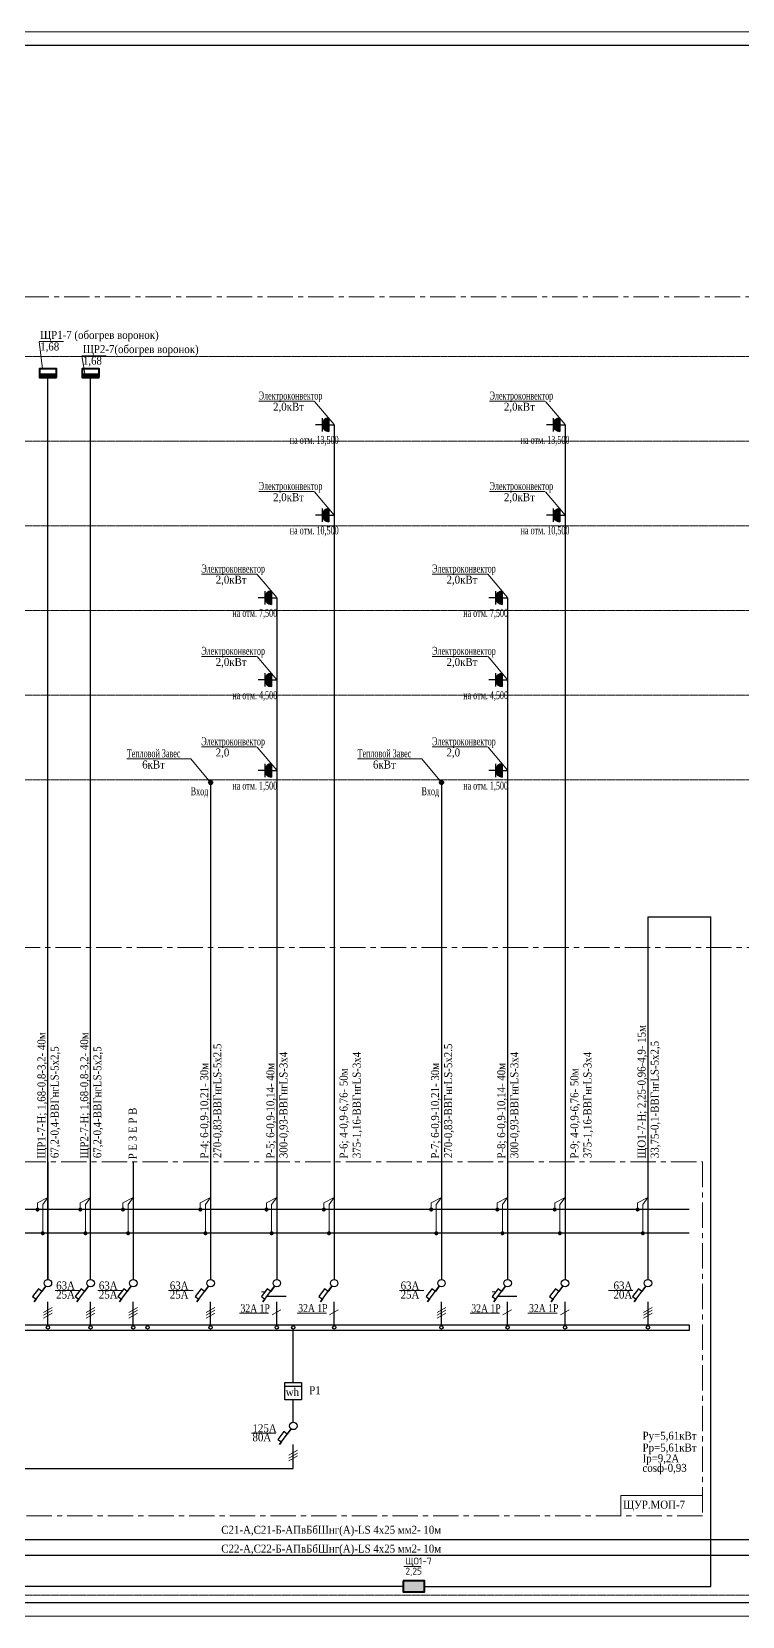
# Model space of a CAD drawing. Header units: millimetres. Extents: x 238368 to 12576735, y -3287118 to 3545602.
# Drawn here: x 5323452 to 5350084, y -2015377 to -1955977 of the extents above; entities that cross this region are included whole.
import ezdxf

# ---------------------------------------------------------------- set-up
doc = ezdxf.new("R2010")
doc.units = ezdxf.units.MM
for name, pattern in [('ACAD_ISO04W100', [30, 24, -3, 0, -3]), ('CENTER', [50.8, 31.75, -6.35, 6.35, -6.35]), ('CENTER2', [28.575, 19.05, -3.175, 3.175, -3.175]), ('CONTI', [0])]:
    doc.linetypes.add(name, pattern=pattern)
doc.layers.get('0').update_dxf_attribs({"lineweight": 13})
for name, color, linetype, lineweight in [('Text standart (rus)', 7, 'Continuous', 13), ('ЭЛ', 7, 'Continuous', 30), ('ЭЛ.ос', 7, 'Continuous', 30)]:
    doc.layers.add(name, color=color, linetype=linetype, lineweight=lineweight)
doc.layers.add('Рамка', color=250, linetype='CONTI')
doc.styles.get("Standard").update_dxf_attribs({"font": 'isocpeur.ttf', "width": 0.8})
doc.styles.add('TNRC', font='times.ttf')

# ---------------------------------------------------------------- blocks, each defined once
blk = doc.blocks.new('ЩС')
at = {"layer": 'ЭЛ', "lineweight": 25, "ltscale": 0.75}
blk.add_hatch(color=0, dxfattribs=at).paths.add_polyline_path([(160, 84), (160, 0), (-160, 0), (-160, 84)])
at = {"layer": 'ЭЛ', "color": 0, "lineweight": 40, "ltscale": 0.75}
blk.add_lwpolyline([(-160, 84), (-160, -84), (160, -84), (160, 84)], close=True, dxfattribs=at)
blk = doc.blocks.new('krug')
at = {"layer": 'ЭЛ', "const_width": 75}
blk.add_lwpolyline([(-37.5, 0, 1), (37.5, 0, 1)], format="xyb", close=True, dxfattribs=at)
blk = doc.blocks.new('розетка открытой уст')
at = {"layer": 'ЭЛ', "lineweight": 15}
blk.add_hatch(color=256, dxfattribs=at).paths.add_polyline_path([(-310, -10356, 1), (-310, -9856)])
at = {"layer": 'Defpoints'}
blk.add_line((-410, -10106), (-510, -10106), dxfattribs=at)
at = {"layer": 'ЭЛ', "lineweight": 30}
for p, q in [((-310, -10356), (-310, -9856)), ((-60, -10356), (-60, -9856)), ((-310, -10106), (-410, -10106)), ((-60, -10106), (190, -10106))]:
    blk.add_line(p, q, dxfattribs=at)
blk.add_arc((-310, -10106), 250, 270, 90, dxfattribs=at)

msp = doc.modelspace()

# ---------------------------------------------------------------- hatches: boundary and pattern name
for points in [[(5330233, -1984120, 1), (5330083, -1984120, 1)], [(5338884, -1984120, 1), (5338734, -1984120, 1)]]:
    msp.add_hatch(color=256).paths.add_polyline_path(points)
at = {"layer": 'ЭЛ', "lineweight": 25, "ltscale": 0.75}
msp.add_hatch(color=0, dxfattribs=at).paths.add_polyline_path([(5338179, -2014047), (5338179, -2014466), (5337379, -2014466), (5337379, -2014047)])

# ---------------------------------------------------------------- linework, layer by layer
at = {"color": 3, "lineweight": 30}
for centre in [(5330158, -1984122), (5338809, -1984122)]:
    msp.add_circle(centre, 76.6, dxfattribs=at)
at = {"layer": 'Text standart (rus)'}
for p, q in [((5331962, -1969823), (5334034, -1969823)), ((5334057, -1969834), (5334789, -1970705)), ((5340613, -1969823), (5342685, -1969823)), ((5342708, -1969834), (5343440, -1970705)), ((5331962, -1973214), (5334034, -1973214)), ((5334057, -1973225), (5334789, -1974096)), ((5340613, -1973214), (5342685, -1973214)), ((5342708, -1973225), (5343440, -1974096)), ((5329811, -1976308), (5331883, -1976308)), ((5331906, -1976319), (5332638, -1977190)), ((5338461, -1976308), (5340533, -1976308)), ((5340556, -1976319), (5341289, -1977190)), ((5329811, -1979393), (5331883, -1979393)), ((5331906, -1979403), (5332638, -1980274)), ((5338461, -1979393), (5340533, -1979393)), ((5340556, -1979403), (5341289, -1980274)), ((5327015, -1983236), (5329417, -1983236)), ((5329417, -1983236), (5330158, -1984117)), ((5329811, -1982783), (5331883, -1982783)), ((5331906, -1982794), (5332638, -1983665)), ((5335666, -1983236), (5338068, -1983236)), ((5338068, -1983236), (5338809, -1984117)), ((5338461, -1982783), (5340533, -1982783)), ((5340556, -1982794), (5341289, -1983665))]:
    msp.add_line(p, q, dxfattribs=at)
msp.add_lwpolyline([(5403170, -1955977), (5403170, -2015377), (5284270, -2015377), (5284270, -1955977)], close=True, dxfattribs=at)
for points in [[(5324644, -1967595), (5323736, -1967595), (5323863, -1968610)], [(5326244, -1968128), (5325336, -1968128), (5325463, -1968935)], [(5337400, -2013516), (5338030, -2013516), (5338030, -2013516)]]:
    msp.add_lwpolyline(points, dxfattribs=at)
for centre in [(5331883, -1976338), (5340533, -1976338)]:
    msp.add_arc(centre, 30, 40.05599, 90, dxfattribs=at)
at = {"layer": 'Рамка'}
msp.add_lwpolyline([(5402670, -1956477), (5402670, -2014877), (5286270, -2014877), (5286270, -1956477)], close=True, dxfattribs=at)
at = {"layer": 'ЭЛ', "linetype": 'ACAD_ISO04W100', "lineweight": 13, "ltscale": 0.5}
for p, q in [((5293455, -1968154), (5358601, -1968154)), ((5293455, -1971328), (5358601, -1971328)), ((5293455, -1974502), (5358601, -1974502)), ((5293455, -1977675), (5358601, -1977675)), ((5293455, -1980849), (5358601, -1980849)), ((5293455, -1984023), (5358601, -1984023)), ((5293455, -2014583), (5372716, -2014583))]:
    msp.add_line(p, q, dxfattribs=at)
at = {"layer": 'ЭЛ'}
msp.add_line((5346549, -1989155), (5348901, -1989155), dxfattribs=at)
at = {"layer": 'ЭЛ', "color": 7, "ltscale": 0.5}
for p, q in [((5332276, -2003379), (5332713, -2003379)), ((5332276, -2003379), (5332985, -2003379)), ((5340927, -2003379), (5341364, -2003379)), ((5340927, -2003379), (5341636, -2003379))]:
    msp.add_line(p, q, dxfattribs=at)
at = {"layer": 'ЭЛ', "color": 1, "linetype": 'CENTER', "lineweight": 13, "ltscale": 30}
for points in [[(5289619, -1965916), (5369492, -1965916), (5369492, -1990311), (5289619, -1990311)], [(5321504, -1998344), (5348594, -1998344), (5348594, -2011609), (5321504, -2011609)]]:
    msp.add_lwpolyline(points, close=True, dxfattribs=at)
at = {"layer": 'ЭЛ'}
for points in [[(5338179, -2014257), (5348901, -2014257), (5348901, -1989155)], [(5337379, -2014256), (5321214, -2014256), (5321214, -1991840)]]:
    msp.add_lwpolyline(points, dxfattribs=at)
at = {"layer": 'ЭЛ', "lineweight": 13, "ltscale": 10}
for points in [[(5332211, -2003216), (5332063, -2003216)], [(5340862, -2003216), (5340714, -2003216)]]:
    msp.add_lwpolyline(points, dxfattribs=at)
at = {"layer": 'ЭЛ', "color": 0, "lineweight": 40, "ltscale": 0.75}
msp.add_lwpolyline([(5337379, -2014047), (5337379, -2014466), (5338179, -2014466), (5338179, -2014047)], close=True, dxfattribs=at)
at = {"layer": 'ЭЛ.ос'}
for p, q in [((5334789, -1970710), (5334789, -2002750)), ((5343440, -1970710), (5343440, -2002750)), ((5332638, -1977194), (5332638, -2002750)), ((5341289, -1977194), (5341289, -2002750)), ((5330158, -1984122), (5330158, -2002750)), ((5338809, -1984122), (5338809, -2002750)), ((5346549, -1989155), (5346549, -2002750)), ((5324060, -1998344), (5324060, -2002750)), ((5327260, -1998344), (5327260, -2002750)), ((5332945, -2006748), (5333570, -2006748)), ((5306750, -2012499), (5356575, -2012499))]:
    msp.add_line(p, q, dxfattribs=at)
at = {"layer": 'ЭЛ.ос', "lineweight": 13}
for p, q in [((5324326, -2003165), (5325240, -2003165)), ((5325926, -2003165), (5326840, -2003165)), ((5328585, -2003165), (5329499, -2003165)), ((5337236, -2003165), (5338150, -2003165)), ((5345068, -2003165), (5345982, -2003165)), ((5324223, -2003799), (5323897, -2003987)), ((5324223, -2003907), (5323897, -2004095)), ((5324223, -2004016), (5323897, -2004203)), ((5325823, -2003799), (5325497, -2003987)), ((5325823, -2003907), (5325497, -2004095)), ((5325823, -2004016), (5325497, -2004203)), ((5327423, -2003799), (5327097, -2003987)), ((5327423, -2003907), (5327097, -2004095)), ((5327423, -2004016), (5327097, -2004203)), ((5330321, -2003799), (5329996, -2003987)), ((5330321, -2003907), (5329996, -2004095)), ((5330321, -2004016), (5329996, -2004203)), ((5331235, -2004020), (5332330, -2004020)), ((5332788, -2003883), (5332462, -2004071)), ((5333399, -2004013), (5334495, -2004013)), ((5334939, -2003883), (5334614, -2004071)), ((5338972, -2003799), (5338647, -2003987)), ((5338972, -2003907), (5338647, -2004095)), ((5338972, -2004016), (5338647, -2004203)), ((5339886, -2004020), (5340981, -2004020)), ((5341438, -2003883), (5341113, -2004071)), ((5342050, -2004013), (5343146, -2004013)), ((5343590, -2003883), (5343265, -2004071)), ((5346712, -2003799), (5346386, -2003987)), ((5346712, -2003907), (5346386, -2004095)), ((5346712, -2004016), (5346386, -2004203)), ((5331684, -2008516), (5332598, -2008516)), ((5333420, -2009151), (5333095, -2009339)), ((5333420, -2009259), (5333095, -2009447)), ((5333420, -2009367), (5333095, -2009555))]:
    msp.add_line(p, q, dxfattribs=at)
at = {"layer": 'ЭЛ.ос', "color": 1, "linetype": 'CENTER2', "lineweight": 13, "ltscale": 0.3}
msp.add_line((5345536, -2010853), (5345536, -2011609), dxfattribs=at)
at = {"layer": 'ЭЛ.ос'}
for points in [[(5324060, -2002750), (5324060, -1968946)], [(5325660, -2002750), (5325660, -1968946)], [(5321959, -1991715), (5321960, -2009841), (5333257, -2009841), (5333257, -2008941)], [(5324060, -2004487), (5324060, -2003590)], [(5325660, -2004487), (5325660, -2003590)], [(5327260, -2004487), (5327260, -2003590)], [(5330158, -2004487), (5330158, -2003590)], [(5332638, -2004487), (5332638, -2003590)], [(5334789, -2004487), (5334789, -2003590)], [(5338809, -2004487), (5338809, -2003590)], [(5341289, -2004487), (5341289, -2003590)], [(5343440, -2004487), (5343440, -2003590)], [(5346549, -2003590), (5346549, -2004487)], [(5333257, -2006616), (5333257, -2004612)], [(5333257, -2008101), (5333257, -2007268)], [(5308949, -2012649), (5308949, -2013086), (5359923, -2013086), (5359923, -2011634)]]:
    msp.add_lwpolyline(points, dxfattribs=at)
at = {"layer": 'ЭЛ.ос', "lineweight": 13}
for points in [[(5323867, -2001019), (5323867, -1999943), (5324060, -1999681), (5323673, -1999873), (5323673, -2000130)], [(5325467, -2001019), (5325467, -1999943), (5325660, -1999681), (5325273, -1999873), (5325273, -2000130)], [(5327067, -2001019), (5327067, -1999943), (5327260, -1999681), (5326873, -1999873), (5326873, -2000130)], [(5329965, -2001019), (5329965, -1999943), (5330158, -1999681), (5329772, -1999873), (5329772, -2000130)], [(5332444, -2001019), (5332444, -1999943), (5332638, -1999681), (5332251, -1999873), (5332251, -2000130)], [(5334596, -2001019), (5334596, -1999943), (5334789, -1999681), (5334403, -1999873), (5334403, -2000130)], [(5338616, -2001019), (5338616, -1999943), (5338809, -1999681), (5338423, -1999873), (5338423, -2000130)], [(5341095, -2001019), (5341095, -1999943), (5341289, -1999681), (5340902, -1999873), (5340902, -2000130)], [(5343247, -2001019), (5343247, -1999943), (5343440, -1999681), (5343053, -1999873), (5343053, -2000130)], [(5346356, -2001019), (5346356, -1999943), (5346549, -1999681), (5346162, -1999873), (5346162, -2000130)]]:
    msp.add_lwpolyline(points, dxfattribs=at)
at = {"layer": 'ЭЛ.ос', "lineweight": -2}
for points in [[(5348088, -2000130), (5322518, -2000130)], [(5348088, -2001019), (5322518, -2001019)]]:
    msp.add_lwpolyline(points, dxfattribs=at)
at = {"layer": 'ЭЛ.ос', "lineweight": 13, "const_width": 75}
for points in [[(5323711, -2000130, 1), (5323636, -2000130, 1)], [(5325311, -2000130, 1), (5325236, -2000130, 1)], [(5326911, -2000130, 1), (5326836, -2000130, 1)], [(5329809, -2000130, 1), (5329734, -2000130, 1)], [(5332289, -2000130, 1), (5332214, -2000130, 1)], [(5334440, -2000130, 1), (5334365, -2000130, 1)], [(5338460, -2000130, 1), (5338385, -2000130, 1)], [(5340939, -2000130, 1), (5340864, -2000130, 1)], [(5343091, -2000130, 1), (5343016, -2000130, 1)], [(5346200, -2000130, 1), (5346125, -2000130, 1)], [(5323904, -2001019, 1), (5323829, -2001019, 1)], [(5325504, -2001019, 1), (5325429, -2001019, 1)], [(5327104, -2001019, 1), (5327029, -2001019, 1)], [(5330003, -2001019, 1), (5329928, -2001019, 1)], [(5332482, -2001019, 1), (5332407, -2001019, 1)], [(5334633, -2001019, 1), (5334558, -2001019, 1)], [(5338653, -2001019, 1), (5338578, -2001019, 1)], [(5341133, -2001019, 1), (5341058, -2001019, 1)], [(5343284, -2001019, 1), (5343209, -2001019, 1)], [(5346393, -2001019, 1), (5346318, -2001019, 1)]]:
    msp.add_lwpolyline(points, format="xyb", dxfattribs=at)
at = {"layer": 'ЭЛ.ос', "color": 7, "ltscale": 10}
for points in [[(5323977, -2003003), (5323834, -2003196), (5323702, -2003098), (5323483, -2003393), (5323615, -2003490), (5323541, -2003590)], [(5323541, -2003590), (5323977, -2003003)], [(5325577, -2003003), (5325434, -2003196), (5325302, -2003098), (5325083, -2003393), (5325215, -2003490), (5325141, -2003590)], [(5325141, -2003590), (5325577, -2003003)], [(5327177, -2003003), (5327034, -2003196), (5326902, -2003098), (5326683, -2003393), (5326815, -2003490), (5326741, -2003590)], [(5326741, -2003590), (5327177, -2003003)], [(5330075, -2003003), (5329933, -2003196), (5329800, -2003098), (5329582, -2003393), (5329714, -2003490), (5329640, -2003590)], [(5329640, -2003590), (5330075, -2003003)], [(5332554, -2003003), (5332412, -2003196), (5332280, -2003098), (5332061, -2003393), (5332193, -2003490), (5332119, -2003590)], [(5332119, -2003590), (5332554, -2003003)], [(5334706, -2003003), (5334564, -2003196), (5334431, -2003098), (5334213, -2003393), (5334345, -2003490), (5334271, -2003590)], [(5334271, -2003590), (5334706, -2003003)], [(5338726, -2003003), (5338584, -2003196), (5338451, -2003098), (5338233, -2003393), (5338365, -2003490), (5338291, -2003590)], [(5338291, -2003590), (5338726, -2003003)], [(5341205, -2003003), (5341063, -2003196), (5340930, -2003098), (5340712, -2003393), (5340844, -2003490), (5340770, -2003590)], [(5340770, -2003590), (5341205, -2003003)], [(5343357, -2003003), (5343214, -2003196), (5343082, -2003098), (5342864, -2003393), (5342995, -2003490), (5342922, -2003590)], [(5342922, -2003590), (5343357, -2003003)], [(5346466, -2003003), (5346323, -2003196), (5346191, -2003098), (5345972, -2003393), (5346104, -2003490), (5346030, -2003590)], [(5346030, -2003590), (5346466, -2003003)], [(5333174, -2008354), (5333032, -2008547), (5332899, -2008449), (5332681, -2008744), (5332813, -2008842), (5332739, -2008941)], [(5332739, -2008941), (5333174, -2008354)]]:
    msp.add_lwpolyline(points, dxfattribs=at)
at = {"layer": 'ЭЛ.ос', "lineweight": -2}
msp.add_lwpolyline([(5322339, -2004446), (5348088, -2004446), (5348088, -2004667), (5322339, -2004667)], close=True, dxfattribs=at)
at = {"layer": 'ЭЛ.ос'}
msp.add_lwpolyline([(5332945, -2006616), (5333570, -2006616), (5333570, -2007268), (5332945, -2007268)], close=True, dxfattribs=at)
at = {"layer": 'ЭЛ.ос', "color": 1, "linetype": 'CENTER2', "lineweight": 13, "ltscale": 0.3}
msp.add_lwpolyline([(5348594, -2010853), (5345536, -2010853)], dxfattribs=at)
at = {"layer": 'ЭЛ.ос', "color": 7, "ltscale": 0.5}
for centre in [(5324060, -2002890), (5325660, -2002890), (5327260, -2002890), (5330158, -2002890), (5332638, -2002890), (5334789, -2002890), (5338809, -2002890), (5341289, -2002890), (5343440, -2002890), (5346549, -2002890), (5333257, -2008241)]:
    msp.add_circle(centre, 140, dxfattribs=at)
at = {"layer": 'ЭЛ.ос', "lineweight": -2}
for centre in [(5324060, -2004549), (5325660, -2004549), (5327260, -2004549), (5327793, -2004549), (5330158, -2004549), (5332638, -2004549), (5333257, -2004549), (5334789, -2004549), (5338809, -2004549), (5341289, -2004549), (5343440, -2004549), (5346549, -2004549)]:
    msp.add_circle(centre, 62.4, dxfattribs=at)

# ---------------------------------------------------------------- block references
at = {"layer": 'ЭЛ', "xscale": 2, "yscale": 2, "zscale": 2, "rotation": 180}
for p in [(5324060, -1968778), (5325660, -1968778)]:
    msp.add_blockref('ЩС', p, dxfattribs=at)
at = {"layer": 'ЭЛ'}
for name, p, rotation in [('розетка открытой уст', (5334279, -1980816), 180), ('розетка открытой уст', (5342930, -1980816), 180), ('розетка открытой уст', (5334279, -1984207), 180), ('розетка открытой уст', (5342930, -1984207), 180), ('розетка открытой уст', (5332128, -1987300), 180), ('розетка открытой уст', (5340779, -1987300), 180), ('розетка открытой уст', (5332128, -1990385), 180), ('розетка открытой уст', (5340779, -1990385), 180), ('розетка открытой уст', (5332128, -1993776), 180), ('розетка открытой уст', (5340779, -1993776), 180), ('krug', (5323673, -2000130), 270), ('krug', (5325273, -2000130), 270), ('krug', (5326873, -2000130), 270), ('krug', (5329772, -2000130), 270), ('krug', (5332251, -2000130), 270), ('krug', (5334403, -2000130), 270), ('krug', (5338423, -2000130), 270), ('krug', (5340902, -2000130), 270), ('krug', (5343053, -2000130), 270), ('krug', (5346162, -2000130), 270), ('krug', (5323867, -2001019), 270), ('krug', (5325467, -2001019), 270), ('krug', (5327067, -2001019), 270), ('krug', (5329965, -2001019), 270), ('krug', (5332444, -2001019), 270), ('krug', (5334596, -2001019), 270), ('krug', (5338616, -2001019), 270), ('krug', (5341095, -2001019), 270), ('krug', (5343247, -2001019), 270), ('krug', (5346356, -2001019), 270)]:
    msp.add_blockref(name, p, dxfattribs=dict(at, rotation=rotation))

# ---------------------------------------------------------------- texts
at = {"lineweight": 15, "style": 'TNRC'}
for s, width, p in [('ЩР1-7 (обогрев воронок)', 0.9, (5323770, -1967493)), ('1,68', 0.9, (5323770, -1967926)), ('ЩР2-7(обогрев воронок)', 0.9, (5325370, -1968026)), ('1,68', 0.9, (5325370, -1968459)), ('2,0кВт', 0.9, (5332499, -1970185)), ('2,0кВт', 0.9, (5341150, -1970185)), ('2,0кВт', 0.9, (5332499, -1973576)), ('2,0кВт', 0.9, (5341150, -1973576)), ('2,0кВт', 0.9, (5330348, -1976669)), ('2,0кВт', 0.9, (5338999, -1976669)), ('2,0кВт', 0.9, (5330348, -1979754)), ('2,0кВт', 0.9, (5338999, -1979754)), ('6кВт', 0.9, (5327592, -1983597)), ('2,0', 0.9, (5330348, -1983145)), ('6кВт', 0.9, (5336243, -1983597)), ('2,0', 0.9, (5338999, -1983145)), ('63А', 0.9, (5324369, -2003127)), ('63А', 0.9, (5325969, -2003127)), ('63А', 0.9, (5328628, -2003127)), ('63А', 0.9, (5337279, -2003127)), ('63А', 0.9, (5345258, -2003127)), ('25А', 0.9, (5324369, -2003465)), ('25А', 0.9, (5325969, -2003465)), ('25А', 0.9, (5328628, -2003465)), ('25А', 0.9, (5337279, -2003465)), ('20А', 0.9, (5345258, -2003465)), ('32A 1P', 0.8, (5331278, -2003982)), ('32A 1P', 0.8, (5333442, -2003975)), ('32A 1P', 0.8, (5339929, -2003982)), ('32A 1P', 0.8, (5342093, -2003975)), ('wh', 0.9, (5332975, -2007120)), ('Р1', 0.9, (5333854, -2007053)), ('125А', 0.9, (5331727, -2008478)), ('80А', 0.9, (5331727, -2008816)), ('Ру=5,61кВт', 0.9, (5346347, -2008757, -2)), ('Рр=5,61кВт', 0.9, (5346347, -2009202, -2)), ('Iр=9,2А', 0.9, (5346347, -2009605, -2)), ('cosф-0,93', 0.9, (5346344, -2009964, -2)), ('ЩУР.МОП-7', 0.9, (5345618, -2011341)), ('С21-А,С21-Б-АПвБбШнг(А)-LS 4х25 мм2- 10м', 0.9, (5330558, -2012284)), ('С22-А,С22-Б-АПвБбШнг(А)-LS 4х25 мм2- 10м', 0.9, (5330558, -2012991))]:
    msp.add_text(s, height=300, dxfattribs=dict(at, width=width)).set_placement(p)
at = {"lineweight": 15, "style": 'TNRC', "width": 0.9}
for s, p in [('ЩО1-7-Н; 2,25-0,96-4,9- 15м', (5346458, -1998222)), ('ЩР1-7-Н; 1,68-0,8-3,2- 40м', (5323969, -1998222)), ('67,2-0,4-ВВГнгLS-5х2,5', (5324460, -1998202)), ('ЩР2-7-Н; 1,68-0,8-3,2- 40м', (5325569, -1998222)), ('67,2-0,4-ВВГнгLS-5х2,5', (5326060, -1998202)), ('270-0,83-ВВГнгLS-5х2.5', (5330558, -1998202)), ('270-0,83-ВВГнгLS-5х2.5', (5339209, -1998202)), ('33,75-0,1-ВВГнгLS-5х2,5', (5346949, -1998202)), ('Р-4; 6-0,9-10,21- 30м', (5330068, -1998222)), ('Р-5; 6-0,9-10,14- 40м', (5332547, -1998222)), ('300-0,93-ВВГнгLS-3х4', (5333037, -1998202)), ('375-1,16-ВВГнгLS-3х4', (5335780, -1998202)), ('Р-7; 6-0,9-10,21- 30м', (5338719, -1998222)), ('Р-8; 6-0,9-10,14- 40м', (5341198, -1998222)), ('300-0,93-ВВГнгLS-3х4', (5341688, -1998202)), ('375-1,16-ВВГнгLS-3х4', (5344431, -1998202)), ('Р-6; 4-0,9-6,76- 50м', (5335290, -1998222)), ('Р-9; 4-0,9-6,76- 50м', (5343941, -1998222)), ('Р Е З Е Р В', (5327383, -1998248))]:
    msp.add_text(s, height=300, rotation=90, dxfattribs=at).set_placement(p)
at = {"layer": 'Text standart (rus)', "style": 'TNRC', "width": 0.6}
for s, p in [('Электроконвектор ', (5331962, -1969767)), ('Электроконвектор ', (5340613, -1969767)), ('на отм. 13,500', (5333126, -1971429)), ('на отм. 13,500', (5341777, -1971429)), ('Электроконвектор ', (5331962, -1973157)), ('Электроконвектор ', (5340613, -1973157)), ('на отм. 10,500', (5333126, -1974820)), ('на отм. 10,500', (5341777, -1974820)), ('Электроконвектор ', (5329811, -1976251)), ('Электроконвектор ', (5338461, -1976251)), ('на отм. 7,500', (5330974, -1977914)), ('на отм. 7,500', (5339625, -1977914)), ('Электроконвектор ', (5329811, -1979336)), ('Электроконвектор ', (5338461, -1979336)), ('на отм. 4,500', (5330974, -1980999)), ('на отм. 4,500', (5339625, -1980999)), ('Электроконвектор ', (5329811, -1982727)), ('Электроконвектор ', (5338461, -1982727)), ('Тепловой Завес', (5327015, -1983179)), ('Тепловой Завес', (5335666, -1983179)), ('Вход', (5329412, -1984600)), ('на отм. 1,500', (5330974, -1984390)), ('Вход', (5338063, -1984600)), ('на отм. 1,500', (5339625, -1984390))]:
    msp.add_text(s, height=300, dxfattribs=at).set_placement(p)
at = {"layer": 'Text standart (rus)', "color": 0}
for s, p in [('2,25', (5337457, -2013813)), ('ЩО1-7', (5337457, -2013432))]:
    msp.add_text(s, height=256.3, dxfattribs=at).set_placement(p)

doc.saveas('drawing.dxf')
